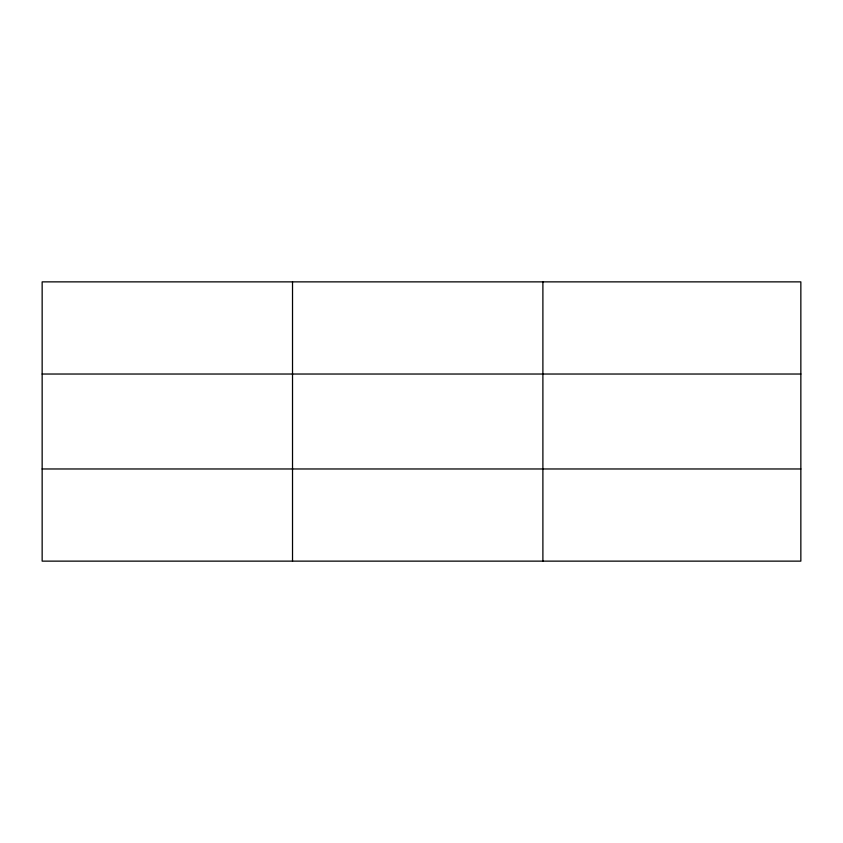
<?xml version="1.0" encoding="UTF-8"?>
<svg xmlns="http://www.w3.org/2000/svg" width="843" height="843" viewBox="0 0 843 843"><rect width="100%" height="100%" fill="white"/><g stroke="black" fill="none" stroke-linecap="round" stroke-linejoin="round"><path stroke-width="1.26" d="M292.521 561.132L292.521 281.868M542.892 561.132L542.892 281.868M800.85 374.029L800.85 281.868L42.15 281.868L42.15 561.132L800.85 561.132L800.85 374.029L42.15 374.029M42.15 468.971L800.85 468.971"/></g></svg>
